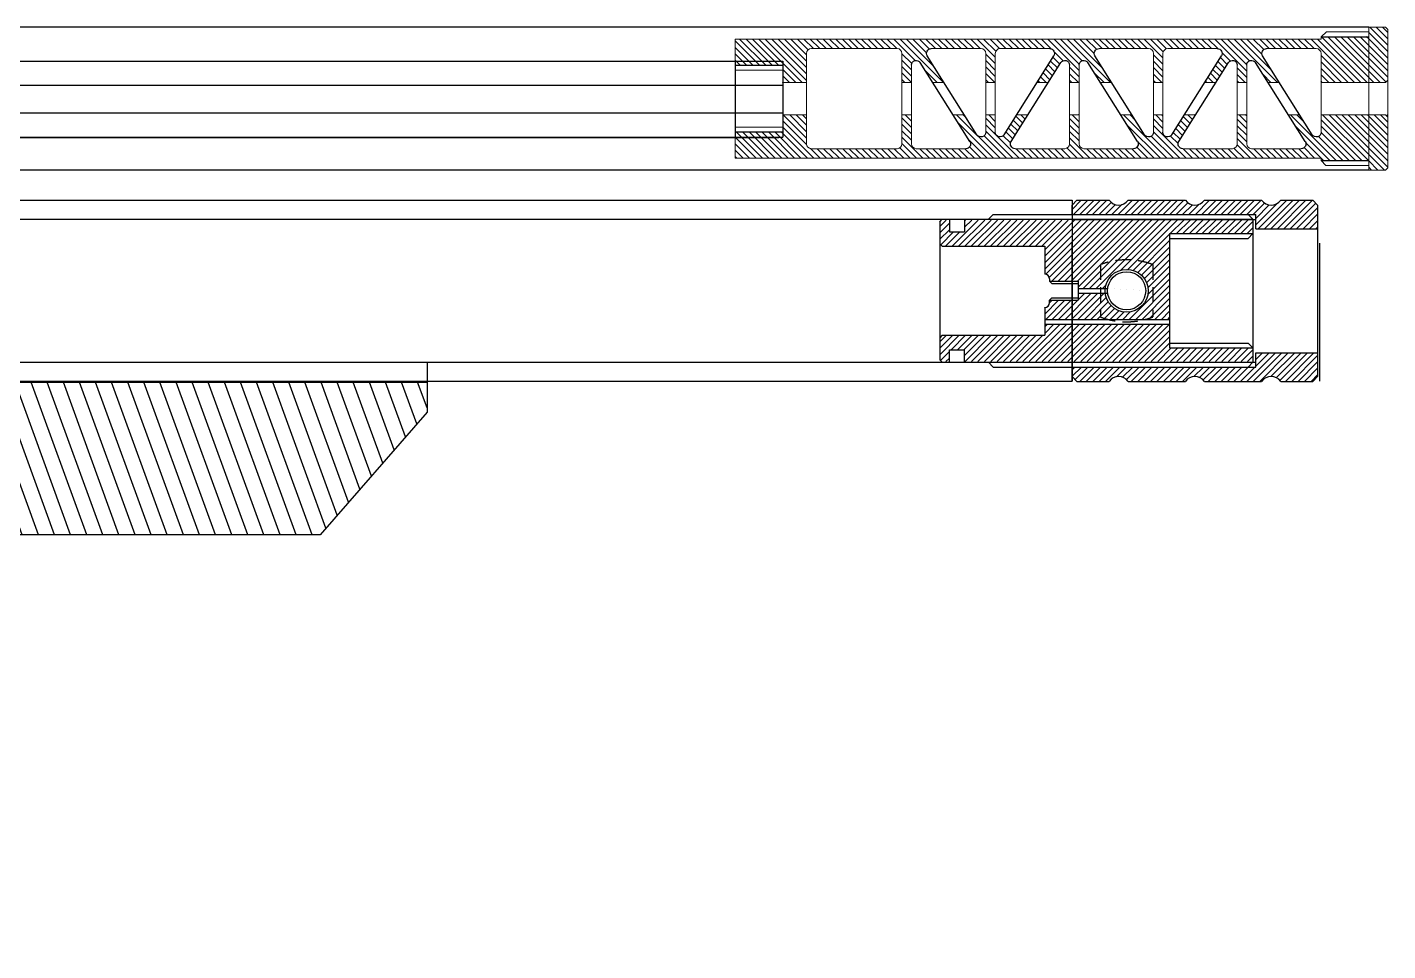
# Model space of a CAD drawing. Header units: millimetres. Extents: x -58888 to 139371, y -43158 to 38068.
# Drawn here: x -9883 to 18660, y 15387 to 34772 of the extents above; entities that cross this region are included whole.
import ezdxf

# ---------------------------------------------------------------- set-up
doc = ezdxf.new("R2010")
doc.units = ezdxf.units.MM
doc.linetypes.add('HIDDEN', pattern=[9.525, 6.35, -3.175])
doc.layers.add('图层2', color=108, linetype='Continuous')
doc.layers.add('标注线', color=3, linetype='Continuous', lineweight=13)

# ---------------------------------------------------------------- blocks, each defined once
blk = doc.blocks.new('ghjhjkk')
at = {"layer": '图层2', "linetype": 'ByBlock'}
h = blk.add_hatch(dxfattribs=at)
h.set_pattern_fill('ANSI31', color=4, scale=0.3)
h.set_pattern_definition([(45, (7450.5657, -2124.3686), (-0.6735192, 0.6735192), [])])
h.paths.add_polyline_path([(9061.66, -2377.02), (9051.66, -2377.02), (9051.66, -2386.62), (9061.66, -2386.62), (9061.66, -2386.12), (9184.59, -2386.12), (9184.59, -2380.62), (9174.59, -2380.62), (9174.59, -2377.02), (9169.59, -2377.02), (9169.59, -2383.12, -0.414214), (9168.59, -2384.12), (9150.59, -2384.12, -0.414214), (9149.59, -2383.12), (9149.59, -2377.02), (9147.59, -2377.02), (9147.59, -2383.12, -0.414214), (9146.59, -2384.12), (9136.18, -2384.12, -0.590203), (9135.33, -2382.59), (9138.84, -2377.02), (9136.47, -2377.02), (9133.85, -2381.19, -0.752207), (9132, -2380.66), (9132, -2377.02), (9130, -2377.02), (9130, -2380.66, -0.752207), (9128.16, -2381.19), (9125.53, -2377.02), (9123.17, -2377.02), (9126.68, -2382.59, -0.590203), (9125.83, -2384.12), (9115.42, -2384.12, -0.414214), (9114.42, -2383.12), (9114.42, -2377.02), (9112.42, -2377.02), (9112.42, -2383.12, -0.414214), (9111.42, -2384.12), (9101.01, -2384.12, -0.590203), (9100.16, -2382.59), (9103.67, -2377.02), (9101.3, -2377.02), (9098.68, -2381.19, -0.752207), (9096.83, -2380.66), (9096.83, -2377.02), (9094.83, -2377.02), (9094.83, -2380.66, -0.752207), (9092.99, -2381.19), (9090.36, -2377.02), (9088, -2377.02), (9091.5, -2382.59, -0.590203), (9090.66, -2384.12), (9080.25, -2384.12, -0.414214), (9079.25, -2383.12), (9079.25, -2377.02), (9077.25, -2377.02), (9077.25, -2383.12, -0.414214), (9076.25, -2384.12), (9065.83, -2384.12, -0.590203), (9064.99, -2382.59), (9068.49, -2377.02), (9066.13, -2377.02), (9063.51, -2381.19, -0.752207), (9061.66, -2380.66)])
h.paths.add_polyline_path([(9061.66, -2364.12, -0.414214), (9062.66, -2363.12), (9073.07, -2363.12, -0.590203), (9073.92, -2364.66), (9070.41, -2370.22), (9072.77, -2370.22), (9075.4, -2366.06, -0.752207), (9077.25, -2366.59), (9077.25, -2370.22), (9079.25, -2370.22), (9079.25, -2366.59, -0.752207), (9081.09, -2366.06), (9083.72, -2370.22), (9086.08, -2370.22), (9082.57, -2364.66, -0.590203), (9083.42, -2363.12), (9093.83, -2363.12, -0.414214), (9094.83, -2364.12), (9094.83, -2370.22), (9096.83, -2370.22), (9096.83, -2364.12, -0.414214), (9097.83, -2363.12), (9108.24, -2363.12, -0.590203), (9109.09, -2364.66), (9105.58, -2370.22), (9107.95, -2370.22), (9110.57, -2366.06, -0.752207), (9112.42, -2366.59), (9112.42, -2370.22), (9114.42, -2370.22), (9114.42, -2366.59, -0.752207), (9116.26, -2366.06), (9118.89, -2370.22), (9121.25, -2370.22), (9117.75, -2364.66, -0.590203), (9118.59, -2363.12), (9129, -2363.12, -0.414214), (9130, -2364.12), (9130, -2370.22), (9132, -2370.22), (9132, -2364.12, -0.414214), (9133, -2363.12), (9143.42, -2363.12, -0.590203), (9144.26, -2364.66), (9140.76, -2370.22), (9143.12, -2370.22), (9145.74, -2366.06, -0.752207), (9147.59, -2366.59), (9147.59, -2370.22), (9149.59, -2370.22), (9149.59, -2364.12, -0.414214), (9150.59, -2363.12), (9168.59, -2363.12, -0.414214), (9169.59, -2364.12), (9169.59, -2370.22), (9174.59, -2370.22), (9174.59, -2366.62), (9184.59, -2366.62), (9184.59, -2361.12), (9061.66, -2361.12), (9061.66, -2360.62), (9051.66, -2360.62), (9051.66, -2370.22), (9061.66, -2370.22)])
h.paths.add_polyline_path([(9047.66, -2388.12), (9048.16, -2388.62), (9051.66, -2388.62), (9051.66, -2377.02), (9047.66, -2377.02)])
h.paths.add_polyline_path([(9047.66, -2369.72), (9048.16, -2370.22), (9051.66, -2370.22), (9051.66, -2358.62), (9047.66, -2358.62)])
at = {"layer": '图层2', "color": 2, "linetype": 'ByBlock'}
for p, q in [((9061.66, -2360.62), (9051.66, -2360.62)), ((9047.66, -2369.72), (9048.16, -2370.22)), ((9061.66, -2386.62), (9051.66, -2386.62))]:
    blk.add_line(p, q, dxfattribs=at)
at = {"layer": '图层2', "color": 3, "linetype": 'ByBlock'}
for p, q in [((9063.51, -2381.19), (9073.92, -2364.66)), ((9064.99, -2382.59), (9075.4, -2366.06)), ((9091.5, -2382.59), (9081.09, -2366.06)), ((9092.99, -2381.19), (9082.57, -2364.66)), ((9098.68, -2381.19), (9109.09, -2364.66)), ((9100.16, -2382.59), (9110.57, -2366.06)), ((9126.68, -2382.59), (9116.26, -2366.06)), ((9128.16, -2381.19), (9117.75, -2364.66)), ((9133.85, -2381.19), (9144.26, -2364.66)), ((9135.33, -2382.59), (9145.74, -2366.06)), ((9184.59, -2366.62), (9174.59, -2366.62)), ((9184.59, -2380.62), (9174.59, -2380.62))]:
    blk.add_line(p, q, dxfattribs=at)
for centre, start, end in [((9073.07, -2364.12), 327.803, 90), ((9083.42, -2364.12), 90, 212.197), ((9108.24, -2364.12), 327.803, 90), ((9118.59, -2364.12), 90, 212.197), ((9143.42, -2364.12), 327.803, 90), ((9076.25, -2366.59), 0, 147.803), ((9080.25, -2366.59), 32.197, 180), ((9111.42, -2366.59), 0, 147.803), ((9115.42, -2366.59), 32.197, 180), ((9146.59, -2366.59), 0, 147.803), ((9062.66, -2380.66), 180, 327.803), ((9065.83, -2383.12), 147.803, 270), ((9090.66, -2383.12), 270, 32.197), ((9093.83, -2380.66), 212.197, 0), ((9097.83, -2380.66), 180, 327.803), ((9101.01, -2383.12), 147.803, 270), ((9125.83, -2383.12), 270, 32.197), ((9129, -2380.66), 212.197, 0), ((9133, -2380.66), 180, 327.803), ((9136.18, -2383.12), 147.803, 270)]:
    blk.add_arc(centre, 1, start, end, dxfattribs=at)
at = {"layer": '标注线', "color": 3}
for p, q in [((9047.66, -2359.12), (9048.16, -2358.62)), ((9047.66, -2359.12), (9047.66, -2388.12)), ((9048.16, -2358.62), (9051.66, -2358.62)), ((9051.66, -2358.62), (9051.66, -2388.62)), ((9051.66, -2359.62), (9060.54, -2359.62)), ((9061.66, -2360.62), (9060.54, -2359.62)), ((9061.66, -2360.62), (9061.66, -2361.12)), ((9061.66, -2361.12), (9184.59, -2361.12)), ((9062.66, -2363.12), (9073.07, -2363.12)), ((9083.42, -2363.12), (9093.83, -2363.12)), ((9097.83, -2363.12), (9108.24, -2363.12)), ((9118.59, -2363.12), (9129, -2363.12)), ((9133, -2363.12), (9143.42, -2363.12)), ((9150.59, -2363.12), (9168.59, -2363.12)), ((9184.59, -2361.12), (9184.59, -2367.62)), ((9061.66, -2364.12), (9061.66, -2380.66)), ((9094.83, -2364.12), (9094.83, -2380.66)), ((9096.83, -2364.12), (9096.83, -2380.66)), ((9130, -2364.12), (9130, -2380.66)), ((9132, -2364.12), (9132, -2380.66)), ((9149.59, -2364.12), (9149.59, -2383.12)), ((9169.59, -2364.12), (9169.59, -2383.12)), ((9077.25, -2366.59), (9077.25, -2383.12)), ((9079.25, -2366.59), (9079.25, -2383.12)), ((9112.42, -2366.59), (9112.42, -2383.12)), ((9114.42, -2366.59), (9114.42, -2383.12)), ((9147.59, -2366.59), (9147.59, -2383.12)), ((9174.59, -2366.62), (9174.59, -2380.62)), ((9048.16, -2370.22), (9061.66, -2370.22)), ((9070.41, -2370.22), (9072.77, -2370.22)), ((9077.25, -2370.22), (9079.25, -2370.22)), ((9086.08, -2370.22), (9083.72, -2370.22)), ((9094.83, -2370.22), (9096.83, -2370.22)), ((9105.58, -2370.22), (9107.95, -2370.22)), ((9114.42, -2370.22), (9112.42, -2370.22)), ((9121.25, -2370.22), (9118.89, -2370.22)), ((9132, -2370.22), (9130, -2370.22)), ((9140.76, -2370.22), (9143.12, -2370.22)), ((9149.59, -2370.22), (9147.59, -2370.22)), ((9169.59, -2370.22), (9174.59, -2370.22)), ((9047.66, -2377.52), (9048.16, -2377.02)), ((9048.16, -2377.02), (9061.66, -2377.02)), ((9066.13, -2377.02), (9068.49, -2377.02)), ((9077.25, -2377.02), (9079.25, -2377.02)), ((9090.36, -2377.02), (9088, -2377.02)), ((9094.83, -2377.02), (9096.83, -2377.02)), ((9101.3, -2377.02), (9103.67, -2377.02)), ((9114.42, -2377.02), (9112.42, -2377.02)), ((9125.53, -2377.02), (9123.17, -2377.02)), ((9132, -2377.02), (9130, -2377.02)), ((9136.47, -2377.02), (9138.84, -2377.02)), ((9149.59, -2377.02), (9147.59, -2377.02)), ((9169.59, -2377.02), (9174.59, -2377.02)), ((9184.59, -2379.62), (9184.59, -2386.12)), ((9051.66, -2384.62), (9051.66, -2386.62)), ((9061.66, -2386.12), (9184.59, -2386.12)), ((9061.66, -2386.12), (9061.66, -2386.62)), ((9065.83, -2384.12), (9076.25, -2384.12)), ((9080.25, -2384.12), (9090.66, -2384.12)), ((9101.01, -2384.12), (9111.42, -2384.12)), ((9115.42, -2384.12), (9125.83, -2384.12)), ((9136.18, -2384.12), (9146.59, -2384.12)), ((9150.59, -2384.12), (9168.59, -2384.12)), ((9048.16, -2388.62), (9047.66, -2388.12)), ((9048.16, -2388.62), (9051.66, -2388.62)), ((9051.66, -2387.62), (9060.65, -2387.62)), ((9061.66, -2386.62), (9060.65, -2387.62))]:
    blk.add_line(p, q, dxfattribs=at)
at = {"layer": '标注线', "color": 4}
for p, q in [((9174.59, -2367.62), (9184.59, -2367.62)), ((9184.59, -2367.62), (9184.59, -2379.62)), ((9174.59, -2379.62), (9184.59, -2379.62))]:
    blk.add_line(p, q, dxfattribs=at)
at = {"layer": '标注线', "color": 3}
for centre, start, end in [((9062.66, -2364.12), 90, 180), ((9093.83, -2364.12), 0, 90), ((9097.83, -2364.12), 90, 180), ((9129, -2364.12), 0, 90), ((9133, -2364.12), 90, 180), ((9150.59, -2364.12), 90, 180), ((9168.59, -2364.12), 0, 90), ((9076.25, -2383.12), 270, 0), ((9080.25, -2383.12), 180, 270), ((9111.42, -2383.12), 270, 0), ((9115.42, -2383.12), 180, 270), ((9146.59, -2383.12), 270, 0), ((9150.59, -2383.12), 180, 270), ((9168.59, -2383.12), 270, 0)]:
    blk.add_arc(centre, 1, start, end, dxfattribs=at)
blk = doc.blocks.new('gfdgtrh')
at = {"layer": '图层2', "linetype": 'ByBlock'}
h = blk.add_hatch(dxfattribs=at)
h.set_pattern_fill('ANSI31', color=4, scale=0.3)
h.set_pattern_definition([(45, (8893.701, 869.9032), (-0.6735192, 0.6735192), [])])
h.paths.add_polyline_path([(10418.63, -1996.45), (10425.38, -1996.45), (10426.38, -1995.45), (10426.38, -1990.45), (10413.39, -1990.45), (10413.39, -1993.45), (10374.88, -1993.45), (10374.88, -1995.45), (10375.88, -1996.45), (10382.63, -1996.45, -0.5), (10386.63, -1996.45), (10398.63, -1996.45, -0.5), (10402.63, -1996.45), (10414.63, -1996.45, -0.5)])
h.paths.add_polyline_path([(10414.63, -1958.45), (10402.63, -1958.45, -0.5), (10398.63, -1958.45), (10386.63, -1958.45, -0.5), (10382.63, -1958.45), (10375.88, -1958.45), (10374.88, -1959.45), (10374.88, -1961.45), (10413.39, -1961.45), (10413.39, -1964.45), (10426.38, -1964.45), (10426.38, -1959.45), (10425.38, -1958.45), (10418.63, -1958.45, -0.5)])
at = {"layer": '图层2', "color": 6, "linetype": 'ByBlock'}
for p, q in [((10374.88, -1959.45), (10375.88, -1958.45)), ((10374.88, -1961.6), (10374.88, -1959.45)), ((10375.88, -1958.45), (10382.63, -1958.45)), ((10386.63, -1958.45), (10398.63, -1958.45)), ((10402.63, -1958.45), (10414.63, -1958.45)), ((10418.63, -1958.45), (10425.38, -1958.45)), ((10425.38, -1958.45), (10426.38, -1959.45)), ((10426.38, -1959.45), (10426.38, -1964.45)), ((10374.88, -1961.45), (10413.39, -1961.45)), ((10374.88, -1961.6), (10374.88, -1993.3)), ((10413.39, -1964.45), (10413.39, -1961.45)), ((10413.39, -1964.45), (10426.38, -1964.45)), ((10426.38, -1964.45), (10426.38, -1990.45)), ((10413.39, -1990.45), (10426.38, -1990.45)), ((10413.39, -1993.45), (10413.39, -1990.45)), ((10426.38, -1990.45), (10426.38, -1995.45)), ((10374.88, -1993.3), (10374.88, -1995.45)), ((10374.88, -1993.45), (10413.39, -1993.45)), ((10374.88, -1995.45), (10375.88, -1996.45)), ((10375.88, -1996.45), (10382.63, -1996.45)), ((10386.63, -1996.45), (10398.63, -1996.45)), ((10402.63, -1996.45), (10414.63, -1996.45)), ((10418.63, -1996.45), (10425.38, -1996.45)), ((10425.38, -1996.45), (10426.38, -1995.45))]:
    blk.add_line(p, q, dxfattribs=at)
at = {"layer": '图层2', "color": 4, "linetype": 'ByBlock'}
for p, q in [((10374.88, -1962.45), (10413.39, -1962.45)), ((10374.88, -1992.45), (10413.39, -1992.45))]:
    blk.add_line(p, q, dxfattribs=at)
at = {"layer": '图层2', "color": 6, "linetype": 'ByBlock'}
for centre, start, end in [((10384.63, -1956.95), 216.8699, 323.1301), ((10400.63, -1956.95), 216.8699, 323.1301), ((10416.63, -1956.95), 216.8699, 323.1301), ((10384.63, -1997.95), 36.8699, 143.1301), ((10400.63, -1997.95), 36.8699, 143.1301), ((10416.63, -1997.95), 36.8699, 143.1301)]:
    blk.add_arc(centre, 2.5, start, end, dxfattribs=at)
blk = doc.blocks.new('hfghjjj')
at = {"layer": '图层2', "linetype": 'ByBlock'}
h = blk.add_hatch(dxfattribs=at)
h.set_pattern_fill('ANSI31', color=4, scale=0.3)
h.set_pattern_definition([(45, (6018.2356, -177.67815), (-0.6735192, 0.6735192), [])])
h.paths.add_polyline_path([(10186.83, -2071.74), (10187.33, -2072.24), (10188.83, -2072.24), (10188.83, -2069.74), (10192.03, -2069.74), (10192.03, -2072.24), (10252.53, -2072.24), (10252.53, -2069.39), (10235.03, -2069.39), (10235.03, -2064.39), (10208.83, -2064.39), (10208.83, -2066.74), (10187.33, -2066.74), (10186.83, -2067.24)])
edge = h.paths.add_edge_path()
edge.add_arc((10208.83, -2059.89), 1, 270, 360)
edge.add_line((10209.83, -2059.89), (10209.83, -2059.39))
edge.add_line((10209.83, -2059.39), (10215.83, -2059.39))
edge.add_line((10215.83, -2059.39), (10215.83, -2057.89))
edge.add_line((10215.83, -2057.89), (10221.55, -2057.89))
edge.add_arc((10226.03, -2057.39), 4.5, 186.3794, 360)
edge.add_line((10230.53, -2057.39), (10235.03, -2057.39))
edge.add_line((10235.03, -2057.39), (10235.03, -2063.39))
edge.add_line((10235.03, -2063.39), (10208.83, -2063.39))
edge.add_line((10208.83, -2063.39), (10208.83, -2060.89))
edge = h.paths.add_edge_path()
edge.add_line((10209.83, -2054.89), (10209.83, -2055.39))
edge.add_line((10209.83, -2055.39), (10215.83, -2055.39))
edge.add_line((10215.83, -2055.39), (10215.83, -2056.89))
edge.add_line((10215.83, -2056.89), (10221.55, -2056.89))
edge.add_arc((10226.03, -2057.39), 4.5, 0, 173.6206, ccw=False)
edge.add_line((10230.53, -2057.39), (10235.03, -2057.39))
edge.add_line((10235.03, -2057.39), (10235.03, -2045.39))
edge.add_line((10235.03, -2045.39), (10252.53, -2045.39))
edge.add_line((10252.53, -2045.39), (10252.53, -2042.54))
edge.add_line((10252.53, -2042.54), (10192.03, -2042.54))
edge.add_line((10192.03, -2042.54), (10192.03, -2045.04))
edge.add_line((10192.03, -2045.04), (10188.83, -2045.04))
edge.add_line((10188.83, -2045.04), (10188.83, -2042.54))
edge.add_line((10188.83, -2042.54), (10186.83, -2042.54))
edge.add_line((10186.83, -2042.54), (10186.83, -2047.54))
edge.add_line((10186.83, -2047.54), (10187.33, -2048.04))
edge.add_line((10187.33, -2048.04), (10208.83, -2048.04))
edge.add_line((10208.83, -2048.04), (10208.83, -2053.89))
edge.add_arc((10208.83, -2054.89), 1, 0, 90, ccw=False)
at = {"layer": '图层2', "color": 6, "linetype": 'ByBlock'}
for p, q in [((10186.83, -2042.89), (10187.33, -2042.39)), ((10186.83, -2042.89), (10186.83, -2047.54)), ((10187.33, -2042.39), (10188.83, -2042.39)), ((10188.83, -2042.39), (10188.83, -2045.04)), ((10192.03, -2042.39), (10192.03, -2045.04)), ((10192.03, -2042.39), (10252.53, -2042.39)), ((10197.03, -2042.39), (10197.03, -2042.39)), ((10252.53, -2042.39), (10252.53, -2045.39)), ((10188.83, -2044.99), (10192.03, -2044.99)), ((10235.03, -2045.39), (10235.03, -2069.39)), ((10235.03, -2045.39), (10252.53, -2045.39)), ((10251.53, -2046.39), (10252.53, -2045.39)), ((10252.53, -2045.39), (10252.53, -2069.39)), ((10187.33, -2048.04), (10186.83, -2047.54)), ((10186.83, -2047.54), (10186.83, -2067.24)), ((10187.33, -2048.04), (10208.83, -2048.04)), ((10208.83, -2048.04), (10208.83, -2053.89)), ((10209.83, -2054.89), (10209.83, -2055.39)), ((10209.83, -2055.39), (10215.83, -2055.39)), ((10215.83, -2055.39), (10215.83, -2056.89)), ((10215.83, -2056.89), (10222.06, -2056.89)), ((10215.83, -2056.89), (10215.83, -2057.89)), ((10215.83, -2057.89), (10222.06, -2057.89)), ((10215.83, -2057.89), (10215.83, -2059.39)), ((10209.83, -2059.39), (10215.83, -2059.39)), ((10209.83, -2059.89), (10209.83, -2059.39)), ((10208.83, -2060.89), (10208.83, -2066.74)), ((10208.83, -2063.39), (10235.03, -2063.39)), ((10208.83, -2064.39), (10235.03, -2064.39)), ((10187.33, -2066.74), (10186.83, -2067.24)), ((10186.83, -2067.24), (10186.83, -2071.89)), ((10187.33, -2066.74), (10208.83, -2066.74)), ((10235.03, -2069.39), (10252.53, -2069.39)), ((10252.53, -2069.39), (10251.53, -2068.39)), ((10252.53, -2069.39), (10252.53, -2072.24)), ((10187.33, -2072.39), (10186.83, -2071.89)), ((10188.83, -2069.79), (10192.03, -2069.79)), ((10188.83, -2072.39), (10188.83, -2069.79)), ((10192.03, -2072.39), (10192.03, -2069.79)), ((10187.33, -2072.39), (10188.83, -2072.39)), ((10192.03, -2072.39), (10252.53, -2072.39)), ((10197.03, -2072.39), (10197.03, -2072.39))]:
    blk.add_line(p, q, dxfattribs=at)
at = {"layer": '图层2', "color": 4, "linetype": 'ByBlock'}
for p, q in [((10197.03, -2042.39), (10198.03, -2041.39)), ((10198.03, -2041.39), (10251.53, -2041.39)), ((10251.53, -2041.39), (10252.53, -2042.39)), ((10235.03, -2046.39), (10251.53, -2046.39)), ((10210.33, -2055.89), (10209.83, -2055.39)), ((10210.33, -2055.89), (10215.83, -2055.89)), ((10210.33, -2058.89), (10209.83, -2059.39)), ((10210.33, -2058.89), (10215.83, -2058.89)), ((10235.03, -2068.39), (10251.53, -2068.39)), ((10197.03, -2072.39), (10198.03, -2073.39)), ((10198.03, -2073.39), (10251.53, -2073.39)), ((10251.53, -2073.39), (10252.53, -2072.39))]:
    blk.add_line(p, q, dxfattribs=at)
at = {"layer": '图层2', "color": 3, "linetype": 'HIDDEN', "ltscale": 0.5}
for p, q in [((10220.53, -2051.89), (10220.53, -2062.89)), ((10231.53, -2051.89), (10231.53, -2062.89))]:
    blk.add_line(p, q, dxfattribs=at)
at = {"layer": '图层2', "color": 6, "linetype": 'ByBlock'}
for radius in [4.5, 4]:
    blk.add_circle((10226.03, -2057.39), radius, dxfattribs=at)
at = {"layer": '图层2', "color": 3, "linetype": 'HIDDEN', "ltscale": 0.5}
for centre, radius, start, end in [((10226.03, -2066.52), 15.62, 69.3903, 110.6097), ((10226.03, -2048.27), 15.63, 249.3903, 290.6097)]:
    blk.add_arc(centre, radius, start, end, dxfattribs=at)
at = {"layer": '图层2', "color": 6, "linetype": 'ByBlock'}
for centre, start, end in [((10208.83, -2054.89), 0, 90), ((10208.83, -2059.89), 270, 0)]:
    blk.add_arc(centre, 1, start, end, dxfattribs=at)

msp = doc.modelspace()

# ---------------------------------------------------------------- hatches: boundary and pattern name
at = {"layer": '图层2', "linetype": 'ByBlock'}
h = msp.add_hatch(dxfattribs=at)
h.set_pattern_fill('ANSI31', color=4, scale=100, angle=65)
h.set_pattern_definition([(110, (-905925.4, 279102.75), (-298.35241, -108.5914), [])])
h.paths.add_polyline_path([(-52021.831, 24274.494, -0.242813426), (-51463.971, 24592.281), (-48151.895, 24729.478, -0.609252007), (-47536.093, 23648.464), (-48971.61, 21440.979, -0.322778908), (-49734.791, 21145.171), (-52824.808, 21949.581, -0.376479453), (-53098.18, 22619.324)], flags=16)
h.paths.add_polyline_path([(-47390.874, 21487.165), (-45399.91, 24548.796, -0.242813426), (-44842.05, 24866.583), (-40619.949, 25041.476, -0.609252007), (-40004.146, 23960.462), (-42703.649, 19809.267, -0.322778908), (-43466.831, 19513.459), (-46980.393, 20428.13, -0.511968469)], flags=16)
h.paths.add_polyline_path([(-41122.913, 19855.453), (-37867.963, 24860.794, -0.242813426), (-37310.104, 25178.581), (-31097.028, 25435.947, -0.296342526), (-29895.241, 24557.974, -0.201213631), (-29924.915, 23110.825), (-30732.152, 21617.942, 0.092385192), (-32418.038, 18253.242, -0.34522848), (-34572.711, 17198.09), (-40712.432, 18796.418, -0.511968469)], flags=16)
h.paths.add_polyline_path([(-57495.066, 27884.897), (-58152.262, 27805.388, 0.345162234), (-58850.33, 27107.715, 0.151565721), (-58299.647, 24079.358, -0.115864056), (-57527.602, 19738.273, 0.213121071), (-57056.105, 16696.075, 0.248717019), (-56807.78, 16564.405), (-56125.485, 16564.405)])
edge = h.paths.add_edge_path()
edge.add_line((-17258.239, 24118.108), (-17258.239, 24718.108))
edge.add_line((-17258.239, 24718.108), (-17058.888, 24718.108))
edge.add_line((-17058.888, 24718.108), (-17058.888, 25756.178))
edge.add_line((-17058.888, 25756.178), (-20300.791, 25756.178))
edge.add_line((-20300.791, 25756.178), (-20300.791, 25260.247))
edge.add_line((-20300.791, 25260.247), (-19758.687, 25260.247))
edge.add_arc((-19758.687, 24960.247), 300, 45.0173803, 90, ccw=False)
edge.add_line((-19546.62, 25172.444), (-19397.117, 25023.032))
edge.add_arc((-19609.185, 24810.836), 300, 3.4703282, 45.0173803, ccw=False)
edge.add_line((-19309.735, 24828.995), (-19259.588, 24002.073))
edge.add_arc((-19559.038, 23983.914), 300, -36.114949, 3.4703282, ccw=False)
edge.add_line((-19316.687, 23807.092), (-20275.67, 22492.718))
edge.add_arc((-20518.021, 22669.54), 300, 270, 323.885051, ccw=False)
edge.add_line((-20518.021, 22369.54), (-22892.832, 22369.54))
edge.add_arc((-22892.832, 22669.54), 300, 209.6387518, 270, ccw=False)
edge.add_line((-23153.58, 22521.181), (-23954.456, 23928.76))
edge.add_arc((-23693.708, 24077.119), 300, 183.3685003, 209.6387518, ccw=False)
edge.add_line((-23993.19, 24059.492), (-24012.942, 24395.08))
edge.add_arc((-23713.46, 24412.708), 300, 134.9825485, 183.3685003, ccw=False)
edge.add_line((-23925.528, 24624.904), (-23377.654, 25172.444))
edge.add_arc((-23165.587, 24960.247), 300, 90, 134.9825485, ccw=False)
edge.add_line((-23165.587, 25260.247), (-22700.791, 25260.247))
edge.add_line((-22700.791, 25260.247), (-22700.791, 25756.178))
edge.add_line((-22700.791, 25756.178), (-54384.893, 25756.178))
edge.add_line((-54384.893, 25756.178), (-54384.893, 26695.107))
edge.add_line((-54384.893, 26695.107), (-56344.149, 26695.107))
edge.add_line((-56344.149, 26695.107), (-56344.149, 28174.342))
edge.add_line((-56344.149, 28174.342), (-57332.485, 28174.342))
edge.add_line((-57332.485, 28174.342), (-57495.066, 27884.897))
edge.add_line((-57495.066, 27884.897), (-56125.485, 16564.405))
edge.add_line((-56125.485, 16564.405), (-52816.566, 16564.405))
edge.add_line((-52816.566, 16564.405), (-52800.47, 16695.88))
edge.add_arc((-51149.929, 17830.08), 2002.672, 82.8797516, 214.4956419, ccw=False)
edge.add_line((-50901.694, 19817.308), (-33883.103, 15386.93))
edge.add_line((-33883.103, 15386.93), (-27226.501, 15386.93))
edge.add_arc((-27226.501, 15486.93), 100, 270, 369.2135186)
edge.add_arc((-12199.043, 17924.486), 15123.869, 161.012335, 189.2135186, ccw=False)
edge.add_arc((-25334.891, 22475.924), 1222.248, 34.2506382, 162.4117108, ccw=False)
edge.add_line((-24324.601, 23163.822), (-23675.713, 22023.37))
edge.add_arc((-23067.301, 22369.54), 700, 209.6387518, 270)
edge.add_line((-23067.301, 21669.54), (-20365.542, 21669.54))
edge.add_arc((-20365.542, 22369.54), 700, 270, 323.885051)
edge.add_line((-19800.057, 21956.955), (-18432.955, 23830.693))
edge.add_arc((-17867.47, 23418.108), 700, 90, 143.885051, ccw=False)
edge.add_line((-17867.47, 24118.108), (-17258.239, 24118.108))
h.paths.add_polyline_path([(-3736.66, 24118.108), (-1495.066, 26693.779), (-1495.066, 27323.736), (-16108.888, 27323.736), (-16108.888, 25756.178), (-16458.888, 25756.178), (-16458.888, 24718.108), (-16258.239, 24718.108), (-16258.239, 24118.108)])

# ---------------------------------------------------------------- linework, layer by layer
at = {"layer": '图层2', "color": 2, "linetype": 'ByBlock'}
for p, q in [((18260.485, 34771.924), (-15639.515, 34771.924)), ((-46964.199, 34062.48), (5967.326, 34062.48)), ((4967.326, 34058.598), (4967.326, 32462.48)), ((5967.326, 34062.48), (5967.326, 32462.48)), ((-46964.199, 32462.48), (5967.326, 32462.48)), ((18260.485, 31771.924), (-15639.515, 31771.924)), ((-42960.7, 31139.399), (12039.3, 31139.399)), ((12039.3, 31139.399), (12039.3, 27339.399)), ((-42960.7, 30739.399), (12039.3, 30739.399)), ((12035.801, 27340.008), (12035.801, 30240.008)), ((17235.801, 27340.008), (17235.801, 30240.008)), ((-42960.7, 27739.399), (12039.3, 27739.399)), ((-1495.066, 27739.399), (-1495.066, 26693.779)), ((-42960.7, 27339.399), (12039.3, 27339.399)), ((-1495.066, 26693.779), (-3736.66, 24118.108)), ((-3736.66, 24118.108), (-17867.47, 24118.108))]:
    msp.add_line(p, q, dxfattribs=at)
at = {"layer": '图层2', "color": 3, "linetype": 'ByBlock'}
for p, q in [((-45134.199, 34058.598), (5885.801, 34058.598)), ((-45134.199, 32458.598), (5885.801, 32458.598))]:
    msp.add_line(p, q, dxfattribs=at)
at = {"layer": '图层2', "color": 1, "linetype": 'HIDDEN', "ltscale": 0.5}
msp.add_line((-43864.199, 27323.736), (-1495.066, 27323.736), dxfattribs=at)
at = {"layer": '图层2', "color": 1, "linetype": 'ByBlock'}
for points in [[(5967.326, 33550.527), (-46176.068, 33550.527), (-46176.068, 33685.527), (-46336.068, 33685.527), (-46336.068, 33550.527), (-46912.674, 33550.527)], [(5967.326, 32970.527), (-46176.068, 32970.527), (-46176.068, 32835.527), (-46336.068, 32835.527), (-46336.068, 32970.527), (-46912.674, 32970.527)]]:
    msp.add_lwpolyline(points, dxfattribs=at)

# ---------------------------------------------------------------- block references
at = {"layer": '图层2', "color": 2, "linetype": 'ByBlock', "yscale": 100, "zscale": 100}
for name, p, xscale in [('ghjhjkk', (923426.386, 270634.319), -100), ('gfdgtrh', (-1025448.995, 226983.991), 100), ('hfghjjj', (-1009420.933, 234978.823), 100)]:
    msp.add_blockref(name, p, dxfattribs=dict(at, xscale=xscale))

doc.saveas('drawing.dxf')
